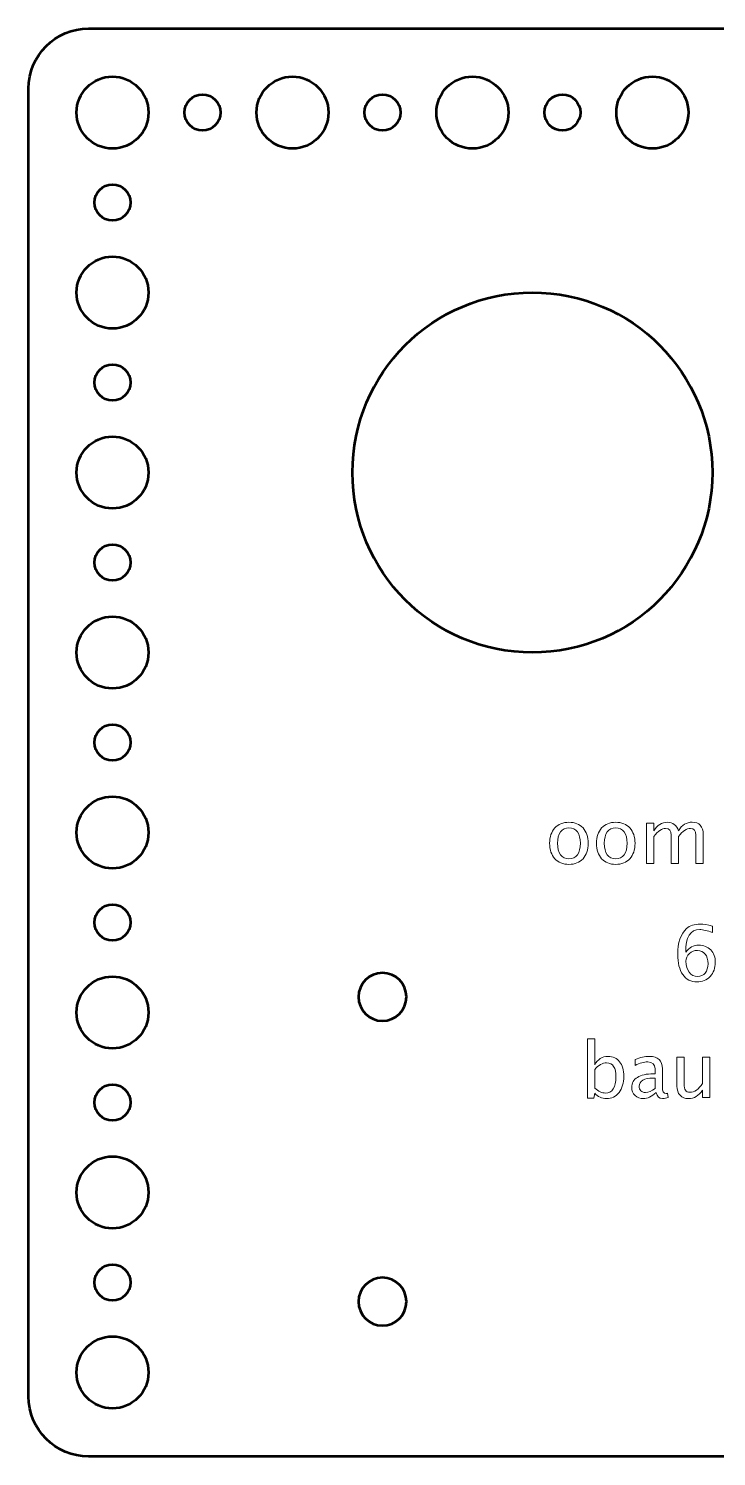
# Model space of a CAD drawing. Header units: centimetres. Extents: x -6.7 to 6.7, y -12.1 to 12.1.
# Drawn here: x -6.7 to -0.97, y -12.05 to -0.15 of the extents above; entities that cross this region are included whole.
import ezdxf

# ---------------------------------------------------------------- set-up
doc = ezdxf.new("R2010")
doc.units = ezdxf.units.CM
doc.header["$MEASUREMENT"] = 0
doc.layers.add('Layer 1', color=7, linetype='Continuous')

msp = doc.modelspace()

# ---------------------------------------------------------------- linework, layer by layer
at = {"layer": 'Layer 1', "lineweight": 53}
for points, knots in [([(6.2, -0.15), (6.2, -0.15), (-6.2, -0.15), (-6.2, -0.15), (-6.2, -0.15), (-6.47614, -0.15), (-6.7, -0.37386), (-6.7, -0.65), (-6.7, -0.65), (-6.7, -0.65), (-6.7, -11.55), (-6.7, -11.55), (-6.7, -11.55), (-6.7, -11.82614), (-6.47614, -12.05), (-6.2, -12.05), (-6.2, -12.05), (-6.2, -12.05), (6.2, -12.05), (6.2, -12.05), (6.2, -12.05), (6.47614, -12.05), (6.7, -11.82614), (6.7, -11.55), (6.7, -11.55), (6.7, -11.55), (6.7, -0.65), (6.7, -0.65), (6.7, -0.65), (6.7, -0.37386), (6.47614, -0.15), (6.2, -0.15)], [0, 0, 0, 0, 0.11111111, 0.11111111, 0.11111111, 0.11111111, 0.22222222, 0.22222222, 0.22222222, 0.22222222, 0.33333333, 0.33333333, 0.33333333, 0.33333333, 0.44444444, 0.44444444, 0.44444444, 0.44444444, 0.55555556, 0.55555556, 0.55555556, 0.55555556, 0.66666667, 0.66666667, 0.66666667, 0.66666667, 0.77777778, 0.77777778, 0.77777778, 0.77777778, 1, 1, 1, 1]), ([(-6.3, -0.85), (-6.3, -1.01569), (-6.16569, -1.15), (-6, -1.15), (-6, -1.15), (-5.83431, -1.15), (-5.7, -1.01569), (-5.7, -0.85), (-5.7, -0.85), (-5.7, -0.68431), (-5.83431, -0.55), (-6, -0.55), (-6, -0.55), (-6.16569, -0.55), (-6.3, -0.68431), (-6.3, -0.85)], [0, 0, 0, 0, 0.2, 0.2, 0.2, 0.2, 0.4, 0.4, 0.4, 0.4, 0.6, 0.6, 0.6, 0.6, 1, 1, 1, 1]), ([(-4.8, -0.85), (-4.8, -1.01569), (-4.66569, -1.15), (-4.5, -1.15), (-4.5, -1.15), (-4.33431, -1.15), (-4.2, -1.01569), (-4.2, -0.85), (-4.2, -0.85), (-4.2, -0.68431), (-4.33431, -0.55), (-4.5, -0.55), (-4.5, -0.55), (-4.66569, -0.55), (-4.8, -0.68431), (-4.8, -0.85)], [0, 0, 0, 0, 0.2, 0.2, 0.2, 0.2, 0.4, 0.4, 0.4, 0.4, 0.6, 0.6, 0.6, 0.6, 1, 1, 1, 1]), ([(-3.3, -0.85), (-3.3, -1.01569), (-3.16569, -1.15), (-3, -1.15), (-3, -1.15), (-2.83431, -1.15), (-2.7, -1.01569), (-2.7, -0.85), (-2.7, -0.85), (-2.7, -0.68431), (-2.83431, -0.55), (-3, -0.55), (-3, -0.55), (-3.16569, -0.55), (-3.3, -0.68431), (-3.3, -0.85)], [0, 0, 0, 0, 0.2, 0.2, 0.2, 0.2, 0.4, 0.4, 0.4, 0.4, 0.6, 0.6, 0.6, 0.6, 1, 1, 1, 1]), ([(-1.8, -0.85), (-1.8, -1.01569), (-1.66569, -1.15), (-1.5, -1.15), (-1.5, -1.15), (-1.33431, -1.15), (-1.2, -1.01569), (-1.2, -0.85), (-1.2, -0.85), (-1.2, -0.68431), (-1.33431, -0.55), (-1.5, -0.55), (-1.5, -0.55), (-1.66569, -0.55), (-1.8, -0.68431), (-1.8, -0.85)], [0, 0, 0, 0, 0.2, 0.2, 0.2, 0.2, 0.4, 0.4, 0.4, 0.4, 0.6, 0.6, 0.6, 0.6, 1, 1, 1, 1]), ([(-5.4, -0.85), (-5.4, -0.93284), (-5.33284, -1), (-5.25, -1), (-5.25, -1), (-5.16716, -1), (-5.1, -0.93284), (-5.1, -0.85), (-5.1, -0.85), (-5.1, -0.76716), (-5.16716, -0.7), (-5.25, -0.7), (-5.25, -0.7), (-5.33284, -0.7), (-5.4, -0.76716), (-5.4, -0.85)], [0, 0, 0, 0, 0.2, 0.2, 0.2, 0.2, 0.4, 0.4, 0.4, 0.4, 0.6, 0.6, 0.6, 0.6, 1, 1, 1, 1]), ([(-3.9, -0.85), (-3.9, -0.93284), (-3.83284, -1), (-3.75, -1), (-3.75, -1), (-3.66716, -1), (-3.6, -0.93284), (-3.6, -0.85), (-3.6, -0.85), (-3.6, -0.76716), (-3.66716, -0.7), (-3.75, -0.7), (-3.75, -0.7), (-3.83284, -0.7), (-3.9, -0.76716), (-3.9, -0.85)], [0, 0, 0, 0, 0.2, 0.2, 0.2, 0.2, 0.4, 0.4, 0.4, 0.4, 0.6, 0.6, 0.6, 0.6, 1, 1, 1, 1]), ([(-2.4, -0.85), (-2.4, -0.93284), (-2.33284, -1), (-2.25, -1), (-2.25, -1), (-2.16716, -1), (-2.1, -0.93284), (-2.1, -0.85), (-2.1, -0.85), (-2.1, -0.76716), (-2.16716, -0.7), (-2.25, -0.7), (-2.25, -0.7), (-2.33284, -0.7), (-2.4, -0.76716), (-2.4, -0.85)], [0, 0, 0, 0, 0.2, 0.2, 0.2, 0.2, 0.4, 0.4, 0.4, 0.4, 0.6, 0.6, 0.6, 0.6, 1, 1, 1, 1]), ([(-6.15, -1.6), (-6.15, -1.68284), (-6.08284, -1.75), (-6, -1.75), (-6, -1.75), (-5.91716, -1.75), (-5.85, -1.68284), (-5.85, -1.6), (-5.85, -1.6), (-5.85, -1.51716), (-5.91716, -1.45), (-6, -1.45), (-6, -1.45), (-6.08284, -1.45), (-6.15, -1.51716), (-6.15, -1.6)], [0, 0, 0, 0, 0.2, 0.2, 0.2, 0.2, 0.4, 0.4, 0.4, 0.4, 0.6, 0.6, 0.6, 0.6, 1, 1, 1, 1]), ([(-6.3, -2.35), (-6.3, -2.51569), (-6.16569, -2.65), (-6, -2.65), (-6, -2.65), (-5.83431, -2.65), (-5.7, -2.51569), (-5.7, -2.35), (-5.7, -2.35), (-5.7, -2.18431), (-5.83431, -2.05), (-6, -2.05), (-6, -2.05), (-6.16569, -2.05), (-6.3, -2.18431), (-6.3, -2.35)], [0, 0, 0, 0, 0.2, 0.2, 0.2, 0.2, 0.4, 0.4, 0.4, 0.4, 0.6, 0.6, 0.6, 0.6, 1, 1, 1, 1]), ([(-4, -3.85), (-4, -4.67843), (-3.32843, -5.35), (-2.5, -5.35), (-2.5, -5.35), (-1.67157, -5.35), (-1, -4.67843), (-1, -3.85), (-1, -3.85), (-1, -3.02157), (-1.67157, -2.35), (-2.5, -2.35), (-2.5, -2.35), (-3.32843, -2.35), (-4, -3.02157), (-4, -3.85)], [0, 0, 0, 0, 0.2, 0.2, 0.2, 0.2, 0.4, 0.4, 0.4, 0.4, 0.6, 0.6, 0.6, 0.6, 1, 1, 1, 1]), ([(-6.15, -3.1), (-6.15, -3.18284), (-6.08284, -3.25), (-6, -3.25), (-6, -3.25), (-5.91716, -3.25), (-5.85, -3.18284), (-5.85, -3.1), (-5.85, -3.1), (-5.85, -3.01716), (-5.91716, -2.95), (-6, -2.95), (-6, -2.95), (-6.08284, -2.95), (-6.15, -3.01716), (-6.15, -3.1)], [0, 0, 0, 0, 0.2, 0.2, 0.2, 0.2, 0.4, 0.4, 0.4, 0.4, 0.6, 0.6, 0.6, 0.6, 1, 1, 1, 1]), ([(-6.3, -3.85), (-6.3, -4.01569), (-6.16569, -4.15), (-6, -4.15), (-6, -4.15), (-5.83431, -4.15), (-5.7, -4.01569), (-5.7, -3.85), (-5.7, -3.85), (-5.7, -3.68431), (-5.83431, -3.55), (-6, -3.55), (-6, -3.55), (-6.16569, -3.55), (-6.3, -3.68431), (-6.3, -3.85)], [0, 0, 0, 0, 0.2, 0.2, 0.2, 0.2, 0.4, 0.4, 0.4, 0.4, 0.6, 0.6, 0.6, 0.6, 1, 1, 1, 1]), ([(-6.15, -4.6), (-6.15, -4.68284), (-6.08284, -4.75), (-6, -4.75), (-6, -4.75), (-5.91716, -4.75), (-5.85, -4.68284), (-5.85, -4.6), (-5.85, -4.6), (-5.85, -4.51716), (-5.91716, -4.45), (-6, -4.45), (-6, -4.45), (-6.08284, -4.45), (-6.15, -4.51716), (-6.15, -4.6)], [0, 0, 0, 0, 0.2, 0.2, 0.2, 0.2, 0.4, 0.4, 0.4, 0.4, 0.6, 0.6, 0.6, 0.6, 1, 1, 1, 1]), ([(-6.3, -5.35), (-6.3, -5.51569), (-6.16569, -5.65), (-6, -5.65), (-6, -5.65), (-5.83431, -5.65), (-5.7, -5.51569), (-5.7, -5.35), (-5.7, -5.35), (-5.7, -5.18431), (-5.83431, -5.05), (-6, -5.05), (-6, -5.05), (-6.16569, -5.05), (-6.3, -5.18431), (-6.3, -5.35)], [0, 0, 0, 0, 0.2, 0.2, 0.2, 0.2, 0.4, 0.4, 0.4, 0.4, 0.6, 0.6, 0.6, 0.6, 1, 1, 1, 1]), ([(-6.15, -6.1), (-6.15, -6.18284), (-6.08284, -6.25), (-6, -6.25), (-6, -6.25), (-5.91716, -6.25), (-5.85, -6.18284), (-5.85, -6.1), (-5.85, -6.1), (-5.85, -6.01716), (-5.91716, -5.95), (-6, -5.95), (-6, -5.95), (-6.08284, -5.95), (-6.15, -6.01716), (-6.15, -6.1)], [0, 0, 0, 0, 0.2, 0.2, 0.2, 0.2, 0.4, 0.4, 0.4, 0.4, 0.6, 0.6, 0.6, 0.6, 1, 1, 1, 1]), ([(-6.3, -6.85), (-6.3, -7.01569), (-6.16569, -7.15), (-6, -7.15), (-6, -7.15), (-5.83431, -7.15), (-5.7, -7.01569), (-5.7, -6.85), (-5.7, -6.85), (-5.7, -6.68431), (-5.83431, -6.55), (-6, -6.55), (-6, -6.55), (-6.16569, -6.55), (-6.3, -6.68431), (-6.3, -6.85)], [0, 0, 0, 0, 0.2, 0.2, 0.2, 0.2, 0.4, 0.4, 0.4, 0.4, 0.6, 0.6, 0.6, 0.6, 1, 1, 1, 1]), ([(-6.15, -7.6), (-6.15, -7.68284), (-6.08284, -7.75), (-6, -7.75), (-6, -7.75), (-5.91716, -7.75), (-5.85, -7.68284), (-5.85, -7.6), (-5.85, -7.6), (-5.85, -7.51716), (-5.91716, -7.45), (-6, -7.45), (-6, -7.45), (-6.08284, -7.45), (-6.15, -7.51716), (-6.15, -7.6)], [0, 0, 0, 0, 0.2, 0.2, 0.2, 0.2, 0.4, 0.4, 0.4, 0.4, 0.6, 0.6, 0.6, 0.6, 1, 1, 1, 1]), ([(-6.3, -8.35), (-6.3, -8.51569), (-6.16569, -8.65), (-6, -8.65), (-6, -8.65), (-5.83431, -8.65), (-5.7, -8.51569), (-5.7, -8.35), (-5.7, -8.35), (-5.7, -8.18431), (-5.83431, -8.05), (-6, -8.05), (-6, -8.05), (-6.16569, -8.05), (-6.3, -8.18431), (-6.3, -8.35)], [0, 0, 0, 0, 0.2, 0.2, 0.2, 0.2, 0.4, 0.4, 0.4, 0.4, 0.6, 0.6, 0.6, 0.6, 1, 1, 1, 1]), ([(-3.95, -8.22), (-3.95, -8.10954), (-3.86046, -8.02), (-3.75, -8.02), (-3.75, -8.02), (-3.63954, -8.02), (-3.55, -8.10954), (-3.55, -8.22), (-3.55, -8.22), (-3.55, -8.33046), (-3.63954, -8.42), (-3.75, -8.42), (-3.75, -8.42), (-3.86046, -8.42), (-3.95, -8.33046), (-3.95, -8.22)], [0, 0, 0, 0, 0.2, 0.2, 0.2, 0.2, 0.4, 0.4, 0.4, 0.4, 0.6, 0.6, 0.6, 0.6, 1, 1, 1, 1]), ([(-6.15, -9.1), (-6.15, -9.18284), (-6.08284, -9.25), (-6, -9.25), (-6, -9.25), (-5.91716, -9.25), (-5.85, -9.18284), (-5.85, -9.1), (-5.85, -9.1), (-5.85, -9.01716), (-5.91716, -8.95), (-6, -8.95), (-6, -8.95), (-6.08284, -8.95), (-6.15, -9.01716), (-6.15, -9.1)], [0, 0, 0, 0, 0.2, 0.2, 0.2, 0.2, 0.4, 0.4, 0.4, 0.4, 0.6, 0.6, 0.6, 0.6, 1, 1, 1, 1]), ([(-6.3, -9.85), (-6.3, -10.01569), (-6.16569, -10.15), (-6, -10.15), (-6, -10.15), (-5.83431, -10.15), (-5.7, -10.01569), (-5.7, -9.85), (-5.7, -9.85), (-5.7, -9.68431), (-5.83431, -9.55), (-6, -9.55), (-6, -9.55), (-6.16569, -9.55), (-6.3, -9.68431), (-6.3, -9.85)], [0, 0, 0, 0, 0.2, 0.2, 0.2, 0.2, 0.4, 0.4, 0.4, 0.4, 0.6, 0.6, 0.6, 0.6, 1, 1, 1, 1]), ([(-6.15, -10.6), (-6.15, -10.68284), (-6.08284, -10.75), (-6, -10.75), (-6, -10.75), (-5.91716, -10.75), (-5.85, -10.68284), (-5.85, -10.6), (-5.85, -10.6), (-5.85, -10.51716), (-5.91716, -10.45), (-6, -10.45), (-6, -10.45), (-6.08284, -10.45), (-6.15, -10.51716), (-6.15, -10.6)], [0, 0, 0, 0, 0.2, 0.2, 0.2, 0.2, 0.4, 0.4, 0.4, 0.4, 0.6, 0.6, 0.6, 0.6, 1, 1, 1, 1]), ([(-3.95, -10.76), (-3.95, -10.64954), (-3.86046, -10.56), (-3.75, -10.56), (-3.75, -10.56), (-3.63954, -10.56), (-3.55, -10.64954), (-3.55, -10.76), (-3.55, -10.76), (-3.55, -10.87046), (-3.63954, -10.96), (-3.75, -10.96), (-3.75, -10.96), (-3.86046, -10.96), (-3.95, -10.87046), (-3.95, -10.76)], [0, 0, 0, 0, 0.2, 0.2, 0.2, 0.2, 0.4, 0.4, 0.4, 0.4, 0.6, 0.6, 0.6, 0.6, 1, 1, 1, 1]), ([(-6.3, -11.35), (-6.3, -11.51569), (-6.16569, -11.65), (-6, -11.65), (-6, -11.65), (-5.83431, -11.65), (-5.7, -11.51569), (-5.7, -11.35), (-5.7, -11.35), (-5.7, -11.18431), (-5.83431, -11.05), (-6, -11.05), (-6, -11.05), (-6.16569, -11.05), (-6.3, -11.18431), (-6.3, -11.35)], [0, 0, 0, 0, 0.2, 0.2, 0.2, 0.2, 0.4, 0.4, 0.4, 0.4, 0.6, 0.6, 0.6, 0.6, 1, 1, 1, 1])]:
    msp.add_open_spline(points, degree=3, knots=knots, dxfattribs=at)
at = {"layer": 'Layer 1', "color": 5, "lineweight": 9}
for points, knots in [([(-2.19546, -7.11588), (-2.24489, -7.11588), (-2.28405, -7.10011), (-2.31283, -7.06857), (-2.31283, -7.06857), (-2.34173, -7.03703), (-2.35612, -6.99417), (-2.35612, -6.94009), (-2.35612, -6.94009), (-2.35612, -6.88612), (-2.34173, -6.84336), (-2.31283, -6.81193), (-2.31283, -6.81193), (-2.28405, -6.78049), (-2.24489, -6.76472), (-2.19546, -6.76472), (-2.19546, -6.76472), (-2.14603, -6.76472), (-2.10687, -6.78049), (-2.07809, -6.81193), (-2.07809, -6.81193), (-2.04919, -6.84336), (-2.0348, -6.88612), (-2.0348, -6.94009), (-2.0348, -6.94009), (-2.0348, -6.99417), (-2.04919, -7.03703), (-2.07809, -7.06857), (-2.07809, -7.06857), (-2.10687, -7.10011), (-2.14603, -7.11588), (-2.19546, -7.11588)], [0, 0, 0, 0, 0.11111111, 0.11111111, 0.11111111, 0.11111111, 0.22222222, 0.22222222, 0.22222222, 0.22222222, 0.33333333, 0.33333333, 0.33333333, 0.33333333, 0.44444444, 0.44444444, 0.44444444, 0.44444444, 0.55555556, 0.55555556, 0.55555556, 0.55555556, 0.66666667, 0.66666667, 0.66666667, 0.66666667, 0.77777778, 0.77777778, 0.77777778, 0.77777778, 1, 1, 1, 1]), ([(-1.80535, -7.11588), (-1.85478, -7.11588), (-1.89394, -7.10011), (-1.92272, -7.06857), (-1.92272, -7.06857), (-1.95162, -7.03703), (-1.96601, -6.99417), (-1.96601, -6.94009), (-1.96601, -6.94009), (-1.96601, -6.88612), (-1.95162, -6.84336), (-1.92272, -6.81193), (-1.92272, -6.81193), (-1.89394, -6.78049), (-1.85478, -6.76472), (-1.80535, -6.76472), (-1.80535, -6.76472), (-1.75592, -6.76472), (-1.71676, -6.78049), (-1.68798, -6.81193), (-1.68798, -6.81193), (-1.65908, -6.84336), (-1.64469, -6.88612), (-1.64469, -6.94009), (-1.64469, -6.94009), (-1.64469, -6.99417), (-1.65908, -7.03703), (-1.68798, -7.06857), (-1.68798, -7.06857), (-1.71676, -7.10011), (-1.75592, -7.11588), (-1.80535, -7.11588)], [0, 0, 0, 0, 0.11111111, 0.11111111, 0.11111111, 0.11111111, 0.22222222, 0.22222222, 0.22222222, 0.22222222, 0.33333333, 0.33333333, 0.33333333, 0.33333333, 0.44444444, 0.44444444, 0.44444444, 0.44444444, 0.55555556, 0.55555556, 0.55555556, 0.55555556, 0.66666667, 0.66666667, 0.66666667, 0.66666667, 0.77777778, 0.77777778, 0.77777778, 0.77777778, 1, 1, 1, 1]), ([(-1.54924, -7.10826), (-1.54924, -7.10826), (-1.54924, -6.77171), (-1.54924, -6.77171), (-1.54924, -6.77171), (-1.54924, -6.77171), (-1.48828, -6.77171), (-1.48828, -6.77171), (-1.48828, -6.77171), (-1.48828, -6.77171), (-1.48828, -6.83532), (-1.48828, -6.83532), (-1.48828, -6.83532), (-1.45854, -6.78822), (-1.42044, -6.76472), (-1.37376, -6.76472), (-1.37376, -6.76472), (-1.32878, -6.76472), (-1.29819, -6.78822), (-1.28189, -6.83532), (-1.28189, -6.83532), (-1.253, -6.7878), (-1.21533, -6.76409), (-1.16908, -6.76409), (-1.16908, -6.76409), (-1.13955, -6.76409), (-1.11658, -6.77277), (-1.10018, -6.79023), (-1.10018, -6.79023), (-1.08377, -6.80769), (-1.07552, -6.83214), (-1.07552, -6.86357), (-1.07552, -6.86357), (-1.07552, -6.86357), (-1.07552, -7.10826), (-1.07552, -7.10826), (-1.07552, -7.10826), (-1.07552, -7.10826), (-1.13648, -7.10826), (-1.13648, -7.10826), (-1.13648, -7.10826), (-1.13648, -7.10826), (-1.13648, -6.87363), (-1.13648, -6.87363), (-1.13648, -6.87363), (-1.13648, -6.83532), (-1.15172, -6.81616), (-1.1822, -6.81616), (-1.1822, -6.81616), (-1.21384, -6.81616), (-1.24708, -6.83849), (-1.28189, -6.88326), (-1.28189, -6.88326), (-1.28189, -6.88326), (-1.28189, -7.10826), (-1.28189, -7.10826), (-1.28189, -7.10826), (-1.28189, -7.10826), (-1.34285, -7.10826), (-1.34285, -7.10826), (-1.34285, -7.10826), (-1.34285, -7.10826), (-1.34285, -6.87342), (-1.34285, -6.87342), (-1.34285, -6.87342), (-1.34285, -6.83479), (-1.35831, -6.81552), (-1.38932, -6.81552), (-1.38932, -6.81552), (-1.42012, -6.81552), (-1.45314, -6.83796), (-1.48828, -6.88294), (-1.48828, -6.88294), (-1.48828, -6.88294), (-1.48828, -7.10826), (-1.48828, -7.10826), (-1.48828, -7.10826), (-1.48828, -7.10826), (-1.54924, -7.10826), (-1.54924, -7.10826)], [0, 0, 0, 0, 0.04761905, 0.04761905, 0.04761905, 0.04761905, 0.0952381, 0.0952381, 0.0952381, 0.0952381, 0.14285714, 0.14285714, 0.14285714, 0.14285714, 0.19047619, 0.19047619, 0.19047619, 0.19047619, 0.23809524, 0.23809524, 0.23809524, 0.23809524, 0.28571429, 0.28571429, 0.28571429, 0.28571429, 0.33333333, 0.33333333, 0.33333333, 0.33333333, 0.38095238, 0.38095238, 0.38095238, 0.38095238, 0.42857143, 0.42857143, 0.42857143, 0.42857143, 0.47619048, 0.47619048, 0.47619048, 0.47619048, 0.52380952, 0.52380952, 0.52380952, 0.52380952, 0.57142857, 0.57142857, 0.57142857, 0.57142857, 0.61904762, 0.61904762, 0.61904762, 0.61904762, 0.66666667, 0.66666667, 0.66666667, 0.66666667, 0.71428571, 0.71428571, 0.71428571, 0.71428571, 0.76190476, 0.76190476, 0.76190476, 0.76190476, 0.80952381, 0.80952381, 0.80952381, 0.80952381, 0.85714286, 0.85714286, 0.85714286, 0.85714286, 0.9047619, 0.9047619, 0.9047619, 0.9047619, 1, 1, 1, 1]), ([(-2.19557, -7.07016), (-2.1654, -7.07016), (-2.1419, -7.05884), (-2.12518, -7.03608), (-2.12518, -7.03608), (-2.10857, -7.01343), (-2.1002, -6.98137), (-2.1002, -6.94009), (-2.1002, -6.94009), (-2.1002, -6.89892), (-2.10857, -6.86696), (-2.12518, -6.84431), (-2.12518, -6.84431), (-2.1419, -6.82177), (-2.1654, -6.81044), (-2.19557, -6.81044), (-2.19557, -6.81044), (-2.22584, -6.81044), (-2.24933, -6.82177), (-2.26584, -6.84431), (-2.26584, -6.84431), (-2.28246, -6.86696), (-2.29071, -6.89892), (-2.29071, -6.94009), (-2.29071, -6.94009), (-2.29071, -6.98137), (-2.28246, -7.01343), (-2.26584, -7.03608), (-2.26584, -7.03608), (-2.24933, -7.05884), (-2.22584, -7.07016), (-2.19557, -7.07016)], [0, 0, 0, 0, 0.11111111, 0.11111111, 0.11111111, 0.11111111, 0.22222222, 0.22222222, 0.22222222, 0.22222222, 0.33333333, 0.33333333, 0.33333333, 0.33333333, 0.44444444, 0.44444444, 0.44444444, 0.44444444, 0.55555556, 0.55555556, 0.55555556, 0.55555556, 0.66666667, 0.66666667, 0.66666667, 0.66666667, 0.77777778, 0.77777778, 0.77777778, 0.77777778, 1, 1, 1, 1]), ([(-1.80546, -7.07016), (-1.77529, -7.07016), (-1.75179, -7.05884), (-1.73507, -7.03608), (-1.73507, -7.03608), (-1.71846, -7.01343), (-1.71009, -6.98137), (-1.71009, -6.94009), (-1.71009, -6.94009), (-1.71009, -6.89892), (-1.71846, -6.86696), (-1.73507, -6.84431), (-1.73507, -6.84431), (-1.75179, -6.82177), (-1.77529, -6.81044), (-1.80546, -6.81044), (-1.80546, -6.81044), (-1.83573, -6.81044), (-1.85922, -6.82177), (-1.87573, -6.84431), (-1.87573, -6.84431), (-1.89235, -6.86696), (-1.9006, -6.89892), (-1.9006, -6.94009), (-1.9006, -6.94009), (-1.9006, -6.98137), (-1.89235, -7.01343), (-1.87573, -7.03608), (-1.87573, -7.03608), (-1.85922, -7.05884), (-1.83573, -7.07016), (-1.80546, -7.07016)], [0, 0, 0, 0, 0.11111111, 0.11111111, 0.11111111, 0.11111111, 0.22222222, 0.22222222, 0.22222222, 0.22222222, 0.33333333, 0.33333333, 0.33333333, 0.33333333, 0.44444444, 0.44444444, 0.44444444, 0.44444444, 0.55555556, 0.55555556, 0.55555556, 0.55555556, 0.66666667, 0.66666667, 0.66666667, 0.66666667, 0.77777778, 0.77777778, 0.77777778, 0.77777778, 1, 1, 1, 1]), ([(-1.22225, -7.84613), (-1.19304, -7.80834), (-1.15632, -7.7894), (-1.11207, -7.7894), (-1.11207, -7.7894), (-1.07196, -7.7894), (-1.03915, -7.80263), (-1.01354, -7.82919), (-1.01354, -7.82919), (-0.98803, -7.85576), (-0.97522, -7.88984), (-0.97522, -7.93143), (-0.97522, -7.93143), (-0.97522, -7.97916), (-0.98951, -8.01842), (-1.01819, -8.04922), (-1.01819, -8.04922), (-1.04687, -8.08002), (-1.08328, -8.09547), (-1.12763, -8.09547), (-1.12763, -8.09547), (-1.17801, -8.09547), (-1.21759, -8.07504), (-1.24606, -8.0343), (-1.24606, -8.0343), (-1.27464, -7.99345), (-1.28892, -7.93693), (-1.28892, -7.86486), (-1.28892, -7.86486), (-1.28892, -7.7677), (-1.26395, -7.69648), (-1.2141, -7.65097), (-1.2141, -7.65097), (-1.18701, -7.62599), (-1.14954, -7.6135), (-1.1018, -7.6135), (-1.1018, -7.6135), (-1.07407, -7.6135), (-1.03968, -7.61922), (-0.99872, -7.63065), (-0.99872, -7.63065), (-0.99872, -7.63065), (-0.99872, -7.68399), (-0.99872, -7.68399), (-0.99872, -7.68399), (-1.04201, -7.66748), (-1.07757, -7.65922), (-1.10551, -7.65922), (-1.10551, -7.65922), (-1.1833, -7.65922), (-1.22225, -7.72156), (-1.22225, -7.84613)], [0, 0, 0, 0, 0.07142857, 0.07142857, 0.07142857, 0.07142857, 0.14285714, 0.14285714, 0.14285714, 0.14285714, 0.21428571, 0.21428571, 0.21428571, 0.21428571, 0.28571429, 0.28571429, 0.28571429, 0.28571429, 0.35714286, 0.35714286, 0.35714286, 0.35714286, 0.42857143, 0.42857143, 0.42857143, 0.42857143, 0.5, 0.5, 0.5, 0.5, 0.57142857, 0.57142857, 0.57142857, 0.57142857, 0.64285714, 0.64285714, 0.64285714, 0.64285714, 0.71428571, 0.71428571, 0.71428571, 0.71428571, 0.78571429, 0.78571429, 0.78571429, 0.78571429, 0.85714286, 0.85714286, 0.85714286, 0.85714286, 1, 1, 1, 1]), ([(-1.03618, -7.94349), (-1.03618, -7.90952), (-1.04402, -7.88264), (-1.05979, -7.86285), (-1.05979, -7.86285), (-1.07555, -7.84306), (-1.09714, -7.83321), (-1.12457, -7.83321), (-1.12457, -7.83321), (-1.15071, -7.83321), (-1.17304, -7.84189), (-1.19166, -7.85936), (-1.19166, -7.85936), (-1.2104, -7.87671), (-1.21971, -7.89767), (-1.21971, -7.92211), (-1.21971, -7.92211), (-1.21971, -7.96064), (-1.21082, -7.99154), (-1.19315, -8.01482), (-1.19315, -8.01482), (-1.17537, -8.03811), (-1.15187, -8.04975), (-1.12266, -8.04975), (-1.12266, -8.04975), (-1.09609, -8.04975), (-1.07503, -8.04022), (-1.05947, -8.02117), (-1.05947, -8.02117), (-1.04391, -8.00212), (-1.03618, -7.9762), (-1.03618, -7.94349)], [0, 0, 0, 0, 0.11111111, 0.11111111, 0.11111111, 0.11111111, 0.22222222, 0.22222222, 0.22222222, 0.22222222, 0.33333333, 0.33333333, 0.33333333, 0.33333333, 0.44444444, 0.44444444, 0.44444444, 0.44444444, 0.55555556, 0.55555556, 0.55555556, 0.55555556, 0.66666667, 0.66666667, 0.66666667, 0.66666667, 0.77777778, 0.77777778, 0.77777778, 0.77777778, 1, 1, 1, 1]), ([(-2.04189, -9.06363), (-2.04189, -9.06363), (-2.04189, -8.57023), (-2.04189, -8.57023), (-2.04189, -8.57023), (-2.04189, -8.57023), (-1.98093, -8.57023), (-1.98093, -8.57023), (-1.98093, -8.57023), (-1.98093, -8.57023), (-1.98093, -8.78688), (-1.98093, -8.78688), (-1.98093, -8.78688), (-1.95595, -8.73978), (-1.91838, -8.71628), (-1.86831, -8.71628), (-1.86831, -8.71628), (-1.82778, -8.71628), (-1.79592, -8.731), (-1.77264, -8.76052), (-1.77264, -8.76052), (-1.74936, -8.79005), (-1.73771, -8.83037), (-1.73771, -8.88149), (-1.73771, -8.88149), (-1.73771, -8.93716), (-1.75094, -8.98214), (-1.7773, -9.01622), (-1.7773, -9.01622), (-1.80365, -9.0504), (-1.83836, -9.06744), (-1.88133, -9.06744), (-1.88133, -9.06744), (-1.92124, -9.06744), (-1.95447, -9.0522), (-1.98093, -9.02161), (-1.98093, -9.02161), (-1.98093, -9.02161), (-1.98834, -9.06363), (-1.98834, -9.06363), (-1.98834, -9.06363), (-1.98834, -9.06363), (-2.04189, -9.06363), (-2.04189, -9.06363)], [0, 0, 0, 0, 0.08333333, 0.08333333, 0.08333333, 0.08333333, 0.16666667, 0.16666667, 0.16666667, 0.16666667, 0.25, 0.25, 0.25, 0.25, 0.33333333, 0.33333333, 0.33333333, 0.33333333, 0.41666667, 0.41666667, 0.41666667, 0.41666667, 0.5, 0.5, 0.5, 0.5, 0.58333333, 0.58333333, 0.58333333, 0.58333333, 0.66666667, 0.66666667, 0.66666667, 0.66666667, 0.75, 0.75, 0.75, 0.75, 0.83333333, 0.83333333, 0.83333333, 0.83333333, 1, 1, 1, 1]), ([(-1.98093, -8.9796), (-1.9495, -9.00764), (-1.91955, -9.02172), (-1.89108, -9.02172), (-1.89108, -9.02172), (-1.86302, -9.02172), (-1.84133, -9.00997), (-1.82609, -8.98658), (-1.82609, -8.98658), (-1.81074, -8.96319), (-1.80312, -8.93028), (-1.80312, -8.88773), (-1.80312, -8.88773), (-1.80312, -8.80899), (-1.82915, -8.76962), (-1.88122, -8.76962), (-1.88122, -8.76962), (-1.91531, -8.76962), (-1.94854, -8.78804), (-1.98093, -8.82498), (-1.98093, -8.82498), (-1.98093, -8.82498), (-1.98093, -8.9796), (-1.98093, -8.9796)], [0, 0, 0, 0, 0.14285714, 0.14285714, 0.14285714, 0.14285714, 0.28571429, 0.28571429, 0.28571429, 0.28571429, 0.42857143, 0.42857143, 0.42857143, 0.42857143, 0.57142857, 0.57142857, 0.57142857, 0.57142857, 0.71428571, 0.71428571, 0.71428571, 0.71428571, 1, 1, 1, 1]), ([(-1.46879, -9.01696), (-1.50542, -9.05061), (-1.54066, -9.06744), (-1.57453, -9.06744), (-1.57453, -9.06744), (-1.60236, -9.06744), (-1.62554, -9.05876), (-1.64385, -9.0413), (-1.64385, -9.0413), (-1.66226, -9.02384), (-1.67147, -9.00182), (-1.67147, -8.97526), (-1.67147, -8.97526), (-1.67147, -8.93853), (-1.65602, -8.91028), (-1.62511, -8.89059), (-1.62511, -8.89059), (-1.59421, -8.87091), (-1.54987, -8.86106), (-1.49208, -8.86106), (-1.49208, -8.86106), (-1.49208, -8.86106), (-1.47778, -8.86106), (-1.47778, -8.86106), (-1.47778, -8.86106), (-1.47778, -8.86106), (-1.47778, -8.82053), (-1.47778, -8.82053), (-1.47778, -8.82053), (-1.47778, -8.78148), (-1.49811, -8.762), (-1.53886, -8.762), (-1.53886, -8.762), (-1.5704, -8.762), (-1.6049, -8.77195), (-1.64226, -8.79185), (-1.64226, -8.79185), (-1.64226, -8.79185), (-1.64226, -8.74168), (-1.64226, -8.74168), (-1.64226, -8.74168), (-1.6012, -8.72475), (-1.56246, -8.71628), (-1.52616, -8.71628), (-1.52616, -8.71628), (-1.4888, -8.71628), (-1.46117, -8.72475), (-1.44349, -8.74179), (-1.44349, -8.74179), (-1.42571, -8.75883), (-1.41682, -8.78508), (-1.41682, -8.82053), (-1.41682, -8.82053), (-1.41682, -8.82053), (-1.41682, -8.97261), (-1.41682, -8.97261), (-1.41682, -8.97261), (-1.41682, -9.00743), (-1.40614, -9.02489), (-1.38465, -9.02489), (-1.38465, -9.02489), (-1.38201, -9.02489), (-1.37809, -9.02447), (-1.3729, -9.02362), (-1.3729, -9.02362), (-1.3729, -9.02362), (-1.36856, -9.05749), (-1.36856, -9.05749), (-1.36856, -9.05749), (-1.38243, -9.06416), (-1.39767, -9.06744), (-1.41439, -9.06744), (-1.41439, -9.06744), (-1.44286, -9.06744), (-1.46096, -9.05061), (-1.46879, -9.01696)], [0, 0, 0, 0, 0.05, 0.05, 0.05, 0.05, 0.1, 0.1, 0.1, 0.1, 0.15, 0.15, 0.15, 0.15, 0.2, 0.2, 0.2, 0.2, 0.25, 0.25, 0.25, 0.25, 0.3, 0.3, 0.3, 0.3, 0.35, 0.35, 0.35, 0.35, 0.4, 0.4, 0.4, 0.4, 0.45, 0.45, 0.45, 0.45, 0.5, 0.5, 0.5, 0.5, 0.55, 0.55, 0.55, 0.55, 0.6, 0.6, 0.6, 0.6, 0.65, 0.65, 0.65, 0.65, 0.7, 0.7, 0.7, 0.7, 0.75, 0.75, 0.75, 0.75, 0.8, 0.8, 0.8, 0.8, 0.85, 0.85, 0.85, 0.85, 0.9, 0.9, 0.9, 0.9, 1, 1, 1, 1]), ([(-1.0808, -9.05982), (-1.0808, -9.05982), (-1.0808, -8.99653), (-1.0808, -8.99653), (-1.0808, -8.99653), (-1.11329, -9.04384), (-1.15278, -9.06744), (-1.19913, -9.06744), (-1.19913, -9.06744), (-1.22855, -9.06744), (-1.25194, -9.05823), (-1.2693, -9.03971), (-1.2693, -9.03971), (-1.28676, -9.02119), (-1.29544, -8.99632), (-1.29544, -8.96489), (-1.29544, -8.96489), (-1.29544, -8.96489), (-1.29544, -8.72327), (-1.29544, -8.72327), (-1.29544, -8.72327), (-1.29544, -8.72327), (-1.23448, -8.72327), (-1.23448, -8.72327), (-1.23448, -8.72327), (-1.23448, -8.72327), (-1.23448, -8.94499), (-1.23448, -8.94499), (-1.23448, -8.94499), (-1.23448, -8.97028), (-1.23078, -8.98817), (-1.22347, -8.99875), (-1.22347, -8.99875), (-1.21606, -9.00944), (-1.20379, -9.01473), (-1.18654, -9.01473), (-1.18654, -9.01473), (-1.14928, -9.01473), (-1.11393, -8.99029), (-1.0808, -8.94129), (-1.0808, -8.94129), (-1.0808, -8.94129), (-1.0808, -8.72327), (-1.0808, -8.72327), (-1.0808, -8.72327), (-1.0808, -8.72327), (-1.01984, -8.72327), (-1.01984, -8.72327), (-1.01984, -8.72327), (-1.01984, -8.72327), (-1.01984, -9.05982), (-1.01984, -9.05982), (-1.01984, -9.05982), (-1.01984, -9.05982), (-1.0808, -9.05982), (-1.0808, -9.05982)], [0, 0, 0, 0, 0.06666667, 0.06666667, 0.06666667, 0.06666667, 0.13333333, 0.13333333, 0.13333333, 0.13333333, 0.2, 0.2, 0.2, 0.2, 0.26666667, 0.26666667, 0.26666667, 0.26666667, 0.33333333, 0.33333333, 0.33333333, 0.33333333, 0.4, 0.4, 0.4, 0.4, 0.46666667, 0.46666667, 0.46666667, 0.46666667, 0.53333333, 0.53333333, 0.53333333, 0.53333333, 0.6, 0.6, 0.6, 0.6, 0.66666667, 0.66666667, 0.66666667, 0.66666667, 0.73333333, 0.73333333, 0.73333333, 0.73333333, 0.8, 0.8, 0.8, 0.8, 0.86666667, 0.86666667, 0.86666667, 0.86666667, 1, 1, 1, 1]), ([(-1.47778, -8.98373), (-1.47778, -8.98373), (-1.47778, -8.89726), (-1.47778, -8.89726), (-1.47778, -8.89726), (-1.47778, -8.89726), (-1.49737, -8.89662), (-1.49737, -8.89662), (-1.49737, -8.89662), (-1.53124, -8.89662), (-1.55855, -8.90287), (-1.57939, -8.91536), (-1.57939, -8.91536), (-1.60014, -8.92795), (-1.61051, -8.94457), (-1.61051, -8.96531), (-1.61051, -8.96531), (-1.61051, -8.97981), (-1.60532, -8.99209), (-1.59506, -9.00214), (-1.59506, -9.00214), (-1.58469, -9.01219), (-1.57209, -9.01727), (-1.55717, -9.01727), (-1.55717, -9.01727), (-1.53177, -9.01727), (-1.50531, -9.00606), (-1.47778, -8.98373)], [0, 0, 0, 0, 0.125, 0.125, 0.125, 0.125, 0.25, 0.25, 0.25, 0.25, 0.375, 0.375, 0.375, 0.375, 0.5, 0.5, 0.5, 0.5, 0.625, 0.625, 0.625, 0.625, 0.75, 0.75, 0.75, 0.75, 1, 1, 1, 1])]:
    msp.add_open_spline(points, degree=3, knots=knots, dxfattribs=at)

doc.saveas('drawing.dxf')
